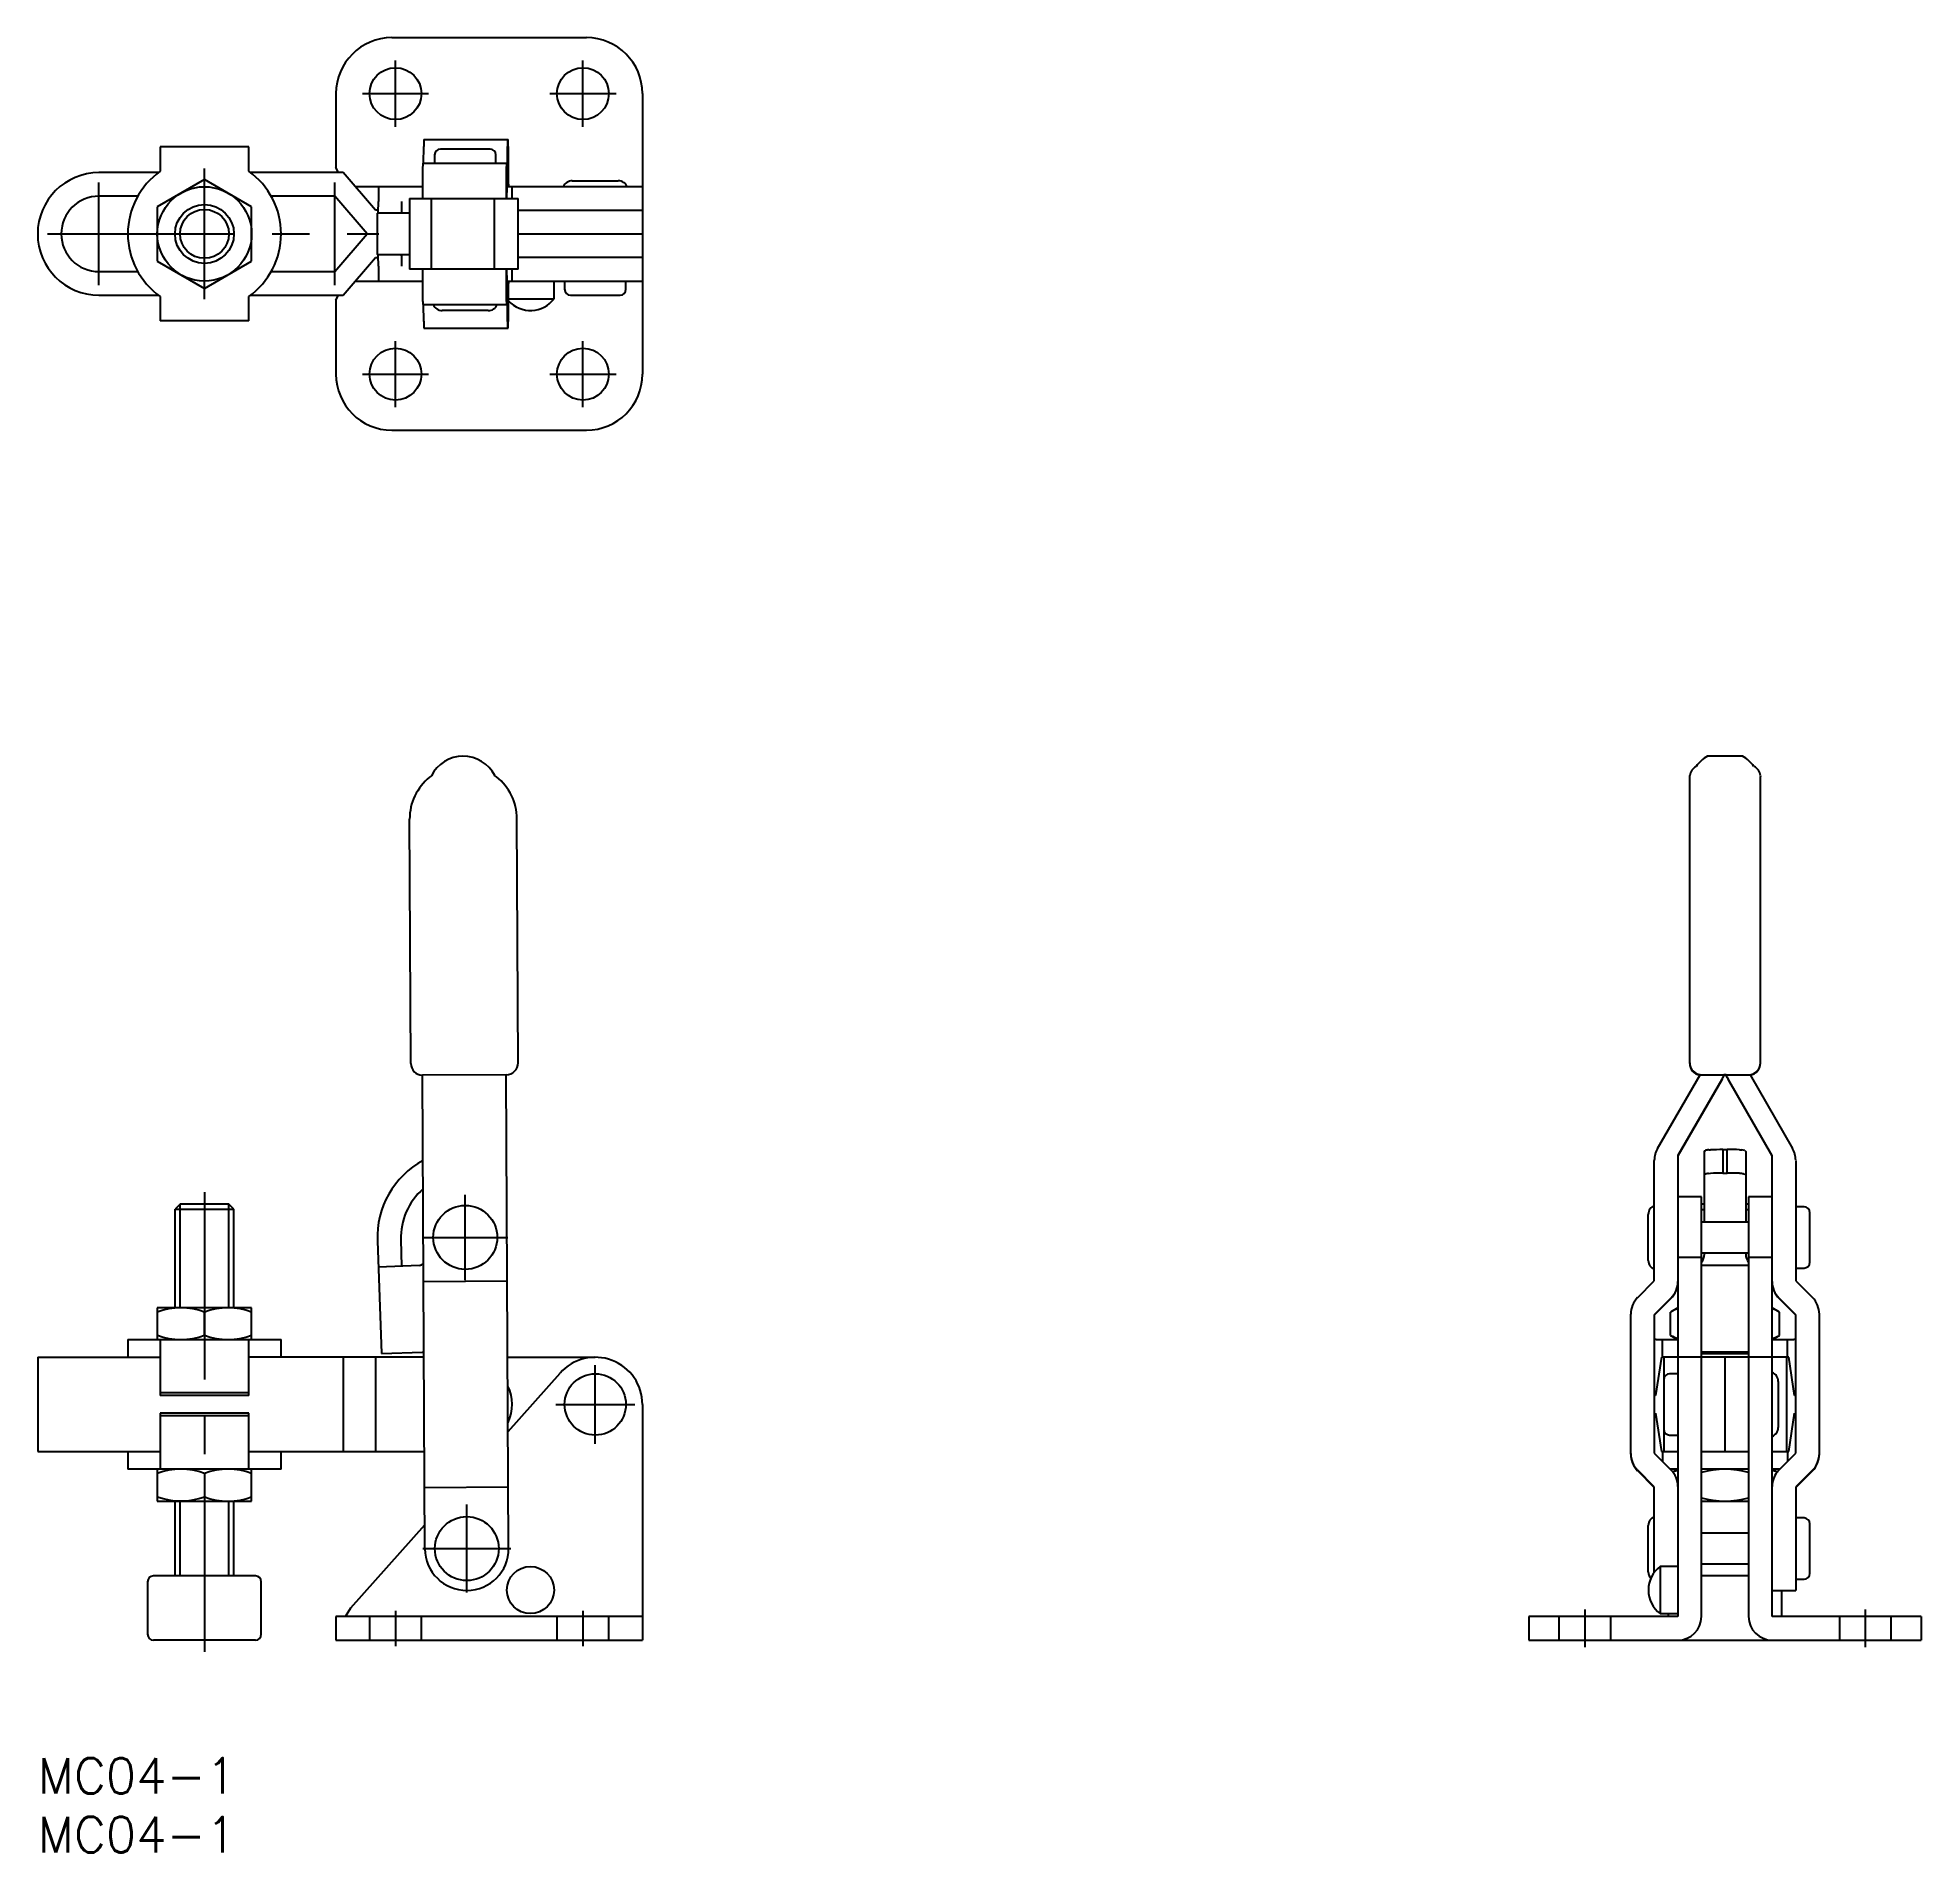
# Model space of a CAD drawing. Extents: x 0 to 160, y -8 to 146.
import ezdxf

# ---------------------------------------------------------------- set-up
doc = ezdxf.new("R2010")
doc.units = 0
doc.header["$LTSCALE"] = 0.5
doc.linetypes.add('CENTER', pattern=[50.8, 31.75, -6.35, 6.35, -6.35])
doc.linetypes.add('DASHED', pattern=[19.05, 12.7, -6.35])
for name, color, linetype in [('MSM_CENTER', 1, 'CENTER'), ('MSM_CONTINUOUS', 7, 'CONTINUOUS'), ('MSM_DASHED', 4, 'DASHED'), ('MSM_NARROW', 5, 'CONTINUOUS'), ('MSM_PART_NUMBER', 7, 'CONTINUOUS')]:
    doc.layers.add(name, color=color, linetype=linetype)
doc.styles.get("Standard").update_dxf_attribs({"font": 'txt.shx', "height": 3, "bigfont": 'bigfont.shx'})

# ---------------------------------------------------------------- blocks, each defined once
blk = doc.blocks.new('*U1')
at = {"layer": 'MSM_PART_NUMBER'}
blk.add_text('MC04-1', height=3, dxfattribs=at).set_placement((0, -3))
blk = doc.blocks.new('*U2')
at = {"layer": 'MSM_PART_NUMBER'}
blk.add_text('MC04-1', height=3, dxfattribs=at).set_placement((0, -8))

msp = doc.modelspace()

# ---------------------------------------------------------------- linework, layer by layer
at = {"layer": 'MSM_CENTER'}
for p, q in [((30.35, 138.4), (30.35, 144.02)), ((46.25, 138.4), (46.25, 144.02)), ((27.54, 141.21), (33.16, 141.21)), ((43.44, 141.21), (49.06, 141.21)), ((14.15, 123.77), (14.15, 134.85)), ((5.2, 124.95), (5.2, 133.67)), ((25.2, 124.95), (25.2, 133.67)), ((0.84, 129.31), (28.95, 129.31)), ((30.35, 114.6), (30.35, 120.22)), ((46.25, 114.6), (46.25, 120.22)), ((27.54, 117.41), (33.16, 117.41)), ((43.44, 117.41), (49.06, 117.41)), ((14.15, 48), (14.15, 9)), ((36.27, 40.55), (36.27, 47.79)), ((32.65, 44.17), (39.89, 44.17)), ((47.3, 26.66), (47.3, 33.34)), ((43.96, 30), (50.64, 30)), ((36.4, 14.04), (36.4, 21.5)), ((32.67, 17.77), (40.13, 17.77)), ((30.35, 12.5), (30.35, 9.5)), ((46.25, 12.5), (46.25, 9.5)), ((131.23, 12.6), (131.23, 9.4)), ((155.03, 12.6), (155.03, 9.4))]:
    msp.add_line(p, q, dxfattribs=at)
at = {"layer": 'MSM_CONTINUOUS'}
for p, q in [((30.05, 145.96), (46.55, 145.96)), ((25.3, 141.21), (25.3, 134.94)), ((51.3, 141.21), (51.3, 117.41)), ((17.9, 136.69), (10.4, 136.69)), ((10.4, 136.69), (10.4, 134.62)), ((17.9, 134.62), (17.9, 136.69)), ((32.74, 135.31), (32.75, 136.72)), ((32.75, 137.31), (39.91, 137.31)), ((33.67, 136.01), (33.67, 135.31)), ((38.37, 136.51), (34.17, 136.51)), ((38.87, 135.31), (38.87, 136.01)), ((39.84, 135.31), (39.85, 136.72)), ((39.92, 136.72), (39.92, 135.31)), ((10.25, 134.51), (5.2, 134.51)), ((25.9, 134.51), (18.05, 134.51)), ((25.51, 134.51), (25.3, 134.94)), ((28.65, 131.31), (25.9, 134.51)), ((32.66, 132.31), (32.68, 135.04)), ((32.69, 135.31), (39.84, 135.31)), ((39.76, 132.31), (39.78, 135.04)), ((39.85, 135.31), (39.85, 133.89)), ((39.91, 135.31), (39.85, 135.31)), ((39.92, 133.89), (39.91, 135.31)), ((39.92, 135.31), (39.95, 135.31)), ((39.95, 133.31), (39.95, 135.31)), ((14.15, 133.93), (10.15, 131.62)), ((18.15, 131.62), (14.15, 133.93)), ((32.67, 133.31), (26.93, 133.31)), ((28.9, 133.31), (28.9, 132.06)), ((39.79, 133.31), (39.78, 132.31)), ((51.3, 133.31), (39.79, 133.31)), ((40.25, 132.31), (40.25, 133.31)), ((45.34, 133.82), (49.25, 133.82)), ((8.49, 132.51), (5.2, 132.51)), ((10.15, 131.62), (10.15, 127)), ((18.15, 127), (18.15, 131.62)), ((25.2, 132.51), (19.81, 132.51)), ((27.95, 129.31), (25.2, 132.51)), ((28.89, 131.31), (28.65, 131.31)), ((31.55, 131.06), (28.81, 131.06)), ((28.81, 131.06), (28.81, 127.56)), ((28.86, 131.06), (28.87, 131.09)), ((30.86, 131.06), (30.86, 131.06)), ((30.86, 131.06), (30.86, 131.06)), ((30.9, 131.06), (30.9, 132.06)), ((31.55, 132.31), (40.75, 132.31)), ((31.55, 132.31), (31.55, 126.31)), ((33.25, 132.31), (33.4, 132.3)), ((33.4, 126.32), (33.4, 132.3)), ((38.76, 132.3), (38.91, 132.31)), ((38.76, 126.32), (38.76, 132.3)), ((40.75, 126.31), (40.75, 132.31)), ((40.75, 131.31), (51.3, 131.31)), ((25.2, 126.11), (27.95, 129.31)), ((27.95, 129.31), (28.81, 129.31)), ((40.75, 129.31), (51.3, 129.31)), ((10.15, 127), (14.15, 124.69)), ((14.15, 124.69), (18.15, 127)), ((25.9, 124.11), (28.65, 127.31)), ((28.65, 127.31), (28.89, 127.31)), ((28.81, 127.56), (31.55, 127.56)), ((28.86, 127.56), (28.87, 127.56)), ((28.87, 127.56), (28.87, 127.56)), ((28.9, 126.56), (28.9, 125.31)), ((30.86, 127.56), (30.86, 127.56)), ((30.86, 127.56), (30.86, 127.56)), ((30.9, 126.56), (30.9, 127.56)), ((40.75, 126.31), (31.55, 126.31)), ((32.68, 123.58), (32.66, 126.31)), ((33.4, 126.32), (33.25, 126.31)), ((38.91, 126.31), (38.76, 126.32)), ((39.78, 123.58), (39.76, 126.31)), ((39.78, 126.31), (39.79, 125.31)), ((40.25, 125.31), (40.25, 126.31)), ((51.3, 127.31), (40.75, 127.31)), ((5.2, 126.11), (8.49, 126.11)), ((19.81, 126.11), (25.2, 126.11)), ((26.93, 125.31), (32.67, 125.31)), ((39.79, 125.31), (51.3, 125.31)), ((39.85, 124.72), (39.85, 123.31)), ((39.91, 123.31), (39.92, 124.72)), ((39.95, 123.31), (39.95, 125.31)), ((43.8, 123.81), (43.8, 125.31)), ((44.7, 125.31), (44.7, 124.61)), ((49.9, 124.61), (49.9, 125.31)), ((5.2, 124.11), (10.25, 124.11)), ((10.4, 124), (10.4, 121.93)), ((17.9, 121.93), (17.9, 124)), ((18.05, 124.11), (25.9, 124.11)), ((25.3, 123.68), (25.51, 124.11)), ((25.3, 123.68), (25.3, 117.41)), ((32.69, 123.31), (39.84, 123.31)), ((32.75, 121.89), (32.74, 123.31)), ((39.85, 121.89), (39.84, 123.31)), ((39.85, 123.31), (39.91, 123.31)), ((39.92, 123.31), (39.92, 121.89)), ((39.95, 123.31), (39.92, 123.31)), ((39.95, 123.81), (43.8, 123.81)), ((45.2, 124.11), (49.4, 124.11)), ((17.9, 121.93), (10.4, 121.93)), ((38.22, 122.8), (34.31, 122.8)), ((32.75, 121.31), (39.91, 121.31)), ((30.05, 112.66), (46.55, 112.66)), ((144.63, 85), (141.63, 85)), ((33.4, 83.33), (33.25, 83.22)), ((38.91, 83.24), (38.76, 83.36)), ((140.13, 83.24), (140.14, 83.36)), ((140.13, 58.93), (140.13, 83.24)), ((146.12, 83.36), (146.13, 83.24)), ((146.13, 58.93), (146.13, 83.24)), ((31.65, 58.93), (31.55, 79.65)), ((40.75, 58.97), (40.65, 79.69)), ((39.75, 57.97), (32.65, 57.94)), ((32.85, 17.75), (32.65, 57.94)), ((39.95, 17.79), (39.75, 57.97)), ((137.4, 51.71), (141.01, 57.97)), ((142.85, 57.56), (139.13, 51.12)), ((142.85, 57.53), (139.13, 51.08)), ((141.12, 57.97), (145.14, 57.97)), ((143.03, 57.93), (143.03, 57.97)), ((143.23, 57.97), (143.03, 57.97)), ((143.03, 57.93), (143.23, 57.93)), ((143.23, 57.93), (143.23, 57.97)), ((147.13, 51.12), (143.41, 57.56)), ((147.13, 51.08), (143.41, 57.53)), ((145.25, 57.97), (148.86, 51.71)), ((141.38, 51.45), (141.4, 51.51)), ((141.38, 45.47), (141.38, 51.45)), ((141.4, 51.51), (141.47, 51.55)), ((141.75, 51.6), (141.9, 51.6)), ((142.94, 51.62), (143.32, 51.62)), ((142.94, 51.62), (142.94, 49.62)), ((143.32, 49.62), (143.32, 51.62)), ((144.37, 51.6), (144.55, 51.59)), ((144.81, 51.54), (144.87, 51.5)), ((144.87, 51.5), (144.88, 51.45)), ((144.88, 51.45), (144.88, 45.47)), ((137.13, 40.48), (137.13, 50.71)), ((139.13, 51.12), (139.13, 12)), ((141.4, 49.48), (141.47, 49.54)), ((141.74, 49.6), (141.9, 49.61)), ((142.94, 49.62), (143.32, 49.62)), ((144.7, 49.57), (144.8, 49.53)), ((147.13, 12), (147.13, 51.12)), ((149.13, 50.71), (149.13, 40.48)), ((141.38, 49.42), (141.4, 49.48)), ((144.8, 49.53), (144.86, 49.48)), ((144.86, 49.48), (144.88, 49.42)), ((12.08, 47), (11.65, 46.57)), ((11.65, 46.57), (16.65, 46.57)), ((11.65, 38.2), (11.65, 46.57)), ((16.22, 47), (12.08, 47)), ((16.65, 46.57), (16.22, 47)), ((16.65, 38.2), (16.65, 46.57)), ((141.13, 47.62), (139.13, 47.62)), ((141.13, 12), (141.13, 47.62)), ((141.38, 47), (141.13, 47)), ((141.38, 46.51), (141.13, 46.51)), ((145.13, 47), (144.88, 47)), ((145.13, 46.51), (144.88, 46.51)), ((147.13, 47.62), (145.13, 47.62)), ((145.13, 47.62), (145.13, 12)), ((149.83, 46.77), (149.13, 46.77)), ((136.62, 42.21), (136.62, 46.12)), ((145.13, 45.47), (141.13, 45.47)), ((150.33, 42.07), (150.33, 46.27)), ((28.82, 43.88), (29.17, 34.31)), ((30.9, 41.74), (30.82, 43.96)), ((32.36, 41.79), (28.9, 41.66)), ((139.13, 42.5), (141.13, 42.5)), ((141.13, 42.87), (145.13, 42.87)), ((141.13, 41.81), (145.13, 41.81)), ((141.38, 42.74), (141.38, 42.87)), ((144.88, 42.87), (144.88, 42.74)), ((145.13, 42.5), (147.13, 42.5)), ((149.13, 41.57), (149.83, 41.57)), ((32.74, 40.44), (39.84, 40.48)), ((135.72, 39.06), (137.13, 40.48)), ((149.13, 40.48), (150.54, 39.06)), ((138.54, 39.02), (137.13, 37.61)), ((138.54, 38.99), (137.13, 37.57)), ((149.13, 37.61), (147.72, 39.02)), ((149.13, 37.57), (147.72, 38.99)), ((18.15, 38.2), (10.15, 38.2)), ((10.15, 38.2), (10.15, 35.5)), ((14.15, 35.86), (14.15, 37.84)), ((18.15, 35.5), (18.15, 38.2)), ((135.13, 25.79), (135.13, 37.65)), ((137.13, 37.61), (137.13, 25.87)), ((139.13, 38.2), (138.51, 37.84)), ((138.51, 35.86), (138.51, 37.84)), ((147.75, 37.84), (147.13, 38.2)), ((147.75, 35.86), (147.75, 37.84)), ((149.13, 25.87), (149.13, 37.61)), ((151.13, 25.79), (151.13, 37.65)), ((7.65, 35.5), (7.65, 34)), ((7.65, 35.5), (20.65, 35.5)), ((10.4, 35.5), (10.4, 30.75)), ((17.9, 30.75), (17.9, 35.5)), ((20.65, 34), (20.65, 35.5)), ((137.3, 35.5), (139.13, 35.5)), ((137.82, 34), (137.82, 35.5)), ((138.51, 35.86), (139.13, 35.5)), ((147.13, 35.5), (147.75, 35.86)), ((147.13, 35.5), (148.96, 35.5)), ((148.44, 34), (148.44, 35.5)), ((0, 34), (10.4, 34)), ((0, 34), (0, 26)), ((32.77, 34), (17.9, 34)), ((25.9, 34), (25.9, 26)), ((28.65, 34), (28.65, 26)), ((29.17, 34.31), (32.63, 34.44)), ((39.87, 34), (47.3, 34)), ((137.73, 34), (137.23, 30.75)), ((148.53, 34), (137.73, 34)), ((137.93, 34), (137.93, 26)), ((141.13, 34.46), (145.13, 34.46)), ((141.13, 34.31), (145.13, 34.31)), ((143.13, 26), (143.13, 34)), ((148.33, 34), (148.33, 26)), ((149.03, 30.75), (148.53, 34)), ((39.9, 27.71), (44.31, 32.66)), ((139.13, 32.6), (138.43, 32.6)), ((17.9, 30.98), (10.4, 30.98)), ((17.9, 30.75), (10.4, 30.75)), ((137.23, 30.75), (137.13, 30.77)), ((147.64, 31.96), (147.64, 28.04)), ((149.13, 30.77), (149.03, 30.75)), ((10.4, 29.25), (10.4, 24.5)), ((17.9, 29.25), (10.4, 29.25)), ((17.9, 29.02), (10.4, 29.02)), ((17.9, 24.5), (17.9, 29.25)), ((51.3, 30), (51.3, 10)), ((137.13, 29.23), (137.23, 29.25)), ((137.23, 29.25), (137.73, 26)), ((148.53, 26), (149.03, 29.25)), ((149.03, 29.25), (149.13, 29.23)), ((138.43, 27.4), (139.13, 27.4)), ((0, 26), (10.4, 26)), ((7.65, 26), (7.65, 24.5)), ((17.9, 26), (32.81, 26)), ((20.65, 24.5), (20.65, 26)), ((137.13, 25.87), (138.54, 24.45)), ((137.73, 26), (139.13, 26)), ((137.82, 26), (137.82, 25.18)), ((141.13, 26), (145.13, 26)), ((147.13, 26), (148.53, 26)), ((147.72, 24.45), (149.13, 25.87)), ((148.44, 26), (148.44, 25.18)), ((20.65, 24.5), (7.65, 24.5)), ((10.15, 24.5), (10.15, 21.8)), ((14.15, 24.14), (14.15, 22.16)), ((18.15, 21.8), (18.15, 24.5)), ((137.13, 23), (135.72, 24.41)), ((137.13, 22.96), (135.72, 24.38)), ((139.13, 24.5), (138.5, 24.5)), ((139.13, 24.5), (138.71, 24.26)), ((145.13, 24.5), (141.13, 24.5)), ((147.55, 24.26), (147.13, 24.5)), ((147.76, 24.5), (147.13, 24.5)), ((150.54, 24.41), (149.13, 23)), ((150.54, 24.38), (149.13, 22.96)), ((32.82, 22.96), (39.92, 23)), ((137.13, 15.75), (137.13, 23)), ((149.13, 23), (149.13, 14.22)), ((10.15, 21.8), (18.15, 21.8)), ((11.65, 15.45), (11.65, 21.8)), ((16.65, 15.45), (16.65, 21.8)), ((141.13, 21.8), (145.13, 21.8)), ((26.57, 12.75), (32.84, 19.79)), ((136.62, 15.81), (136.62, 19.73)), ((149.83, 20.37), (149.13, 20.37)), ((150.33, 15.67), (150.33, 19.87)), ((145.13, 19.07), (141.13, 19.07)), ((139.13, 16.25), (137.63, 16.25)), ((137.63, 16.25), (137.63, 12.25)), ((141.13, 16.47), (145.13, 16.47)), ((9.32, 14.95), (9.32, 10.5)), ((18.47, 15.45), (9.82, 15.45)), ((18.97, 10.5), (18.97, 14.95)), ((145.13, 15.45), (141.13, 15.45)), ((149.13, 15.17), (149.83, 15.17)), ((147.13, 14.22), (149.13, 14.22)), ((147.96, 12), (147.96, 14.22)), ((51.3, 12), (25.3, 12)), ((25.3, 12), (25.3, 10)), ((26.11, 12.01), (26.57, 12.75)), ((26.11, 12), (26.11, 12.01)), ((139.13, 12), (126.48, 12)), ((126.48, 12), (126.48, 10)), ((137.63, 12.25), (139.13, 12.25)), ((138.31, 12.25), (138.31, 12)), ((159.78, 12), (147.13, 12)), ((159.78, 12), (159.78, 10)), ((18.47, 10), (9.82, 10)), ((25.3, 10), (51.3, 10)), ((126.48, 10), (159.78, 10))]:
    msp.add_line(p, q, dxfattribs=at)
for centre, radius in [((30.35, 141.21), 2.2), ((46.25, 141.21), 2.2), ((14.15, 129.31), 4), ((14.15, 129.31), 2.5), ((30.35, 117.41), 2.2), ((46.25, 117.41), 2.2), ((36.27, 44.17), 2.71), ((47.3, 30), 2.6), ((36.4, 17.77), 2.71), ((41.8, 14.25), 2)]:
    msp.add_circle(centre, radius, dxfattribs=at)
for centre, radius, start, end in [((30.05, 141.21), 4.75, 90, 180), ((46.55, 141.21), 4.75, 0, 90), ((62.12, 136.67), 29.37, 178.7526, 179.8955), ((34.17, 136.01), 0.5, 90, 180), ((38.37, 136.01), 0.5, 0, 90), ((67.39, 136.69), 27.55, 178.7148, 179.9333), ((14.02, 136.71), 25.9, 0.0279, 1.324), ((5.2, 129.31), 5.2, 90, 270), ((14.15, 129.31), 6.5, 125.2344, 234.7656), ((14.15, 129.31), 6.5, 305.2344, 54.7656), ((41.93, 135.01), 9.25, 178.1251, 179.7852), ((50.47, 134.98), 10.69, 178.2367, 179.6736), ((13.25, 133.92), 26.6, 358.693, 359.9551), ((63.21, 133.88), 23.29, 179.9553, 181.3966), ((45.34, 133.01), 0.81, 90, 158.2615), ((49.25, 133.01), 0.81, 21.7385, 90), ((5.2, 129.31), 3.2, 90, 270), ((25.63, 131.43), 3.26, 354.1456, 357.9419), ((8.6, 132.02), 20.3, 357.98, 0.0976), ((30.75, 131.1), 0.127, 339.9238, 354.7428), ((30.86, 131.06), 0.00514, 307.6273, 334.49), ((28.83, 131.33), 2.06, 353.3447, 357.7743), ((18.24, 131.83), 12.66, 357.377, 359.1518), ((6.55, 132.05), 24.34, 359.0481, 0.0256), ((28.83, 127.54), 0.0386, 9.5549, 26.8247), ((26.59, 127.25), 2.3, 1.528, 7.449), ((8.81, 126.6), 20.09, 359.8915, 2.0309), ((30.86, 127.55), 0.0052, 30.1028, 50.0218), ((30.8, 127.53), 0.0709, 8.1522, 23.545), ((29.72, 127.37), 1.16, 2.9013, 8.402), ((21.9, 126.91), 9, 1.3502, 3.2793), ((9.03, 126.59), 21.87, 359.919, 1.4026), ((14.21, 124.71), 25.64, 0.0214, 1.3305), ((67.93, 124.69), 28.01, 178.7248, 179.9233), ((40.31, 123.58), 7.63, 180.0384, 182.0513), ((34.31, 123.61), 0.81, 201.7385, 270), ((38.22, 123.61), 0.81, 270, 338.2615), ((47.98, 123.59), 8.2, 180.1081, 181.9816), ((41.8, 125.31), 2.5, 222.2686, 323.1301), ((45.2, 124.61), 0.5, 180, 270), ((49.4, 124.61), 0.5, 270, 0), ((55.16, 121.87), 22.41, 179.9271, 181.4247), ((64.69, 121.89), 24.84, 180.0003, 181.3515), ((16.97, 121.87), 22.95, 358.5927, 0.0554), ((30.05, 117.41), 4.75, 180, 270), ((46.55, 117.41), 4.75, 270, 0), ((36.09, 82), 3, 26.9191, 153.6409), ((143.1, 82.41), 2.97, 119.5318, 144.7704), ((143.2, 82.46), 2.91, 34.9513, 60.7657), ((36.1, 79.67), 4.55, 128.799, 180.28), ((36.1, 79.67), 4.55, 0.28, 51.761), ((141.13, 83.24), 0.995, 117.1707, 173.3157), ((145.11, 83.22), 1.03, 7.5834, 61.9302), ((32.65, 58.93), 1, 180.2841, 268.2487), ((39.76, 58.96), 0.989, 269.634, 0.5413), ((141.13, 58.93), 0.997, 177.5223, 262.4798), ((141.15, 58.99), 1.02, 183.2675, 262.3857), ((141.13, 58.96), 0.989, 263.3134, 269.3053), ((141.12, 58.56), 2, 329.9997, 342.6378), ((141.12, 58.53), 2, 329.9997, 342.6378), ((145.14, 58.56), 2, 197.3622, 210.0003), ((145.14, 58.53), 2, 197.3622, 210.0003), ((145.13, 58.97), 1, 270.6858, 276.6668), ((145.12, 58.98), 1.01, 277.0771, 357.2698), ((145.13, 58.93), 0.996, 277.4441, 2.4983), ((139.13, 50.71), 2, 149.9997, 180), ((141.84, 50.23), 1.37, 93.9945, 105.6691), ((143, 18.87), 32.75, 90.0988, 91.9328), ((143.24, 17.6), 34.03, 88.1016, 89.8667), ((144.51, 50.75), 0.846, 69.531, 87.2486), ((146.77, 50.62), 2.36, 2.3182, 27.6822), ((36.26, 44.16), 7.45, 118.6705, 182.13), ((141.8, 48.66), 0.94, 94.1515, 110.8207), ((143.02, 15.75), 33.87, 90.1293, 91.9023), ((143.24, 15.66), 33.97, 88.1001, 89.8683), ((144.34, 47.87), 1.73, 78.1324, 89.2271), ((36.26, 44.16), 5.45, 130.8191, 182.13), ((137.43, 46.12), 0.81, 111.7385, 180), ((149.83, 46.27), 0.5, 0, 90), ((32.34, 42.34), 0.55, 272.13, 315.6913), ((137.43, 42.21), 0.81, 180, 248.2615), ((140.38, 42.74), 0.999, 318.5668, 359.9973), ((145.88, 42.74), 0.999, 180.003, 221.4329), ((149.83, 42.07), 0.5, 270, 0), ((137.13, 40.44), 2, 314.9996, 359.9333), ((137.13, 40.4), 2, 314.9996, 359.9999), ((149.13, 40.44), 2, 180.0667, 225.0004), ((149.13, 40.4), 2, 180.0001, 225.0004), ((137.13, 37.65), 2, 134.9996, 179.9999), ((149.13, 37.65), 2, 0.0001, 45.0004), ((12.15, 32.42), 5.78, 69.7434, 110.2566), ((16.15, 32.42), 5.78, 69.7434, 110.2566), ((140.01, 35.3), 2.95, 107.4329, 120.6175), ((146.24, 35.29), 2.96, 59.4144, 72.534), ((12.15, 41.29), 5.78, 249.7736, 290.2264), ((16.15, 41.29), 5.78, 249.7736, 290.2264), ((137.3, 34.5), 1, 90, 99.8483), ((140.02, 38.41), 2.96, 239.4144, 252.534), ((146.25, 38.4), 2.95, 287.4329, 300.6175), ((148.96, 34.5), 1, 80.1517, 90), ((32.65, 33.89), 0.55, 77.8297, 92.13), ((47.3, 30), 4, 0, 138.2919), ((138.43, 32.1), 0.5, 90, 180), ((146.83, 31.96), 0.81, 0, 68.2615), ((36.8, 30), 3.45, 333.8812, 26.6788), ((138.43, 27.9), 0.5, 180, 270), ((146.83, 28.04), 0.81, 291.7385, 0), ((137.13, 25.83), 2, 180, 225.0004), ((137.13, 25.79), 2, 180.0001, 225.0004), ((149.13, 25.83), 2, 314.9995, 360), ((149.13, 25.79), 2, 314.9996, 360), ((12.15, 18.72), 5.78, 69.7438, 110.2562), ((16.15, 18.72), 5.78, 69.7438, 110.2562), ((137.13, 23.04), 2, 0.0001, 45.0004), ((140.78, 19.69), 5.01, 109.2827, 114.3478), ((143.13, 17.03), 7.47, 74.4747, 105.5229), ((145.74, 20.35), 4.3, 65.2266, 71.1344), ((149.13, 23.04), 2, 142.59, 180), ((149.13, 23.04), 2, 134.9997, 142.59), ((12.15, 27.59), 5.78, 249.7736, 290.2264), ((16.15, 27.58), 5.78, 249.7438, 290.2562), ((143.13, 29.27), 7.47, 254.4763, 285.5255), ((137.43, 19.73), 0.81, 111.7385, 180), ((149.83, 19.87), 0.5, 0, 90), ((36.4, 17.77), 3.55, 180.28, 0.28), ((139.13, 14.25), 2.5, 126.8699, 233.1301), ((9.82, 14.95), 0.5, 90, 180), ((18.47, 14.95), 0.5, 0, 90), ((137.43, 15.81), 0.81, 180, 223.4666), ((149.83, 15.67), 0.5, 270, 0), ((139.13, 12), 2, 270, 0), ((147.13, 12), 2, 180, 270), ((9.82, 10.5), 0.5, 180, 270), ((18.47, 10.5), 0.5, 270, 0)]:
    msp.add_arc(centre, radius, start, end, dxfattribs=at)
at = {"layer": 'MSM_DASHED'}
for p, q in [((28.15, 12), (28.15, 10)), ((32.55, 10), (32.55, 12)), ((44.05, 12), (44.05, 10)), ((48.45, 10), (48.45, 12)), ((129.03, 12), (129.03, 10)), ((133.43, 10), (133.43, 12)), ((152.83, 12), (152.83, 10)), ((157.23, 10), (157.23, 12))]:
    msp.add_line(p, q, dxfattribs=at)
at = {"layer": 'MSM_NARROW'}
for p, q in [((12.08, 38.2), (12.08, 47)), ((16.22, 38.2), (16.22, 47)), ((12.08, 15.45), (12.08, 21.8)), ((16.22, 15.45), (16.22, 21.8))]:
    msp.add_line(p, q, dxfattribs=at)
msp.add_circle((14.15, 129.31), 2.07, dxfattribs=at)

# ---------------------------------------------------------------- block references
at = {"layer": 'MSM_CONTINUOUS'}
for name in ['*U1', '*U2']:
    msp.add_blockref(name, (0, 0), dxfattribs=at)

doc.saveas('drawing.dxf')
